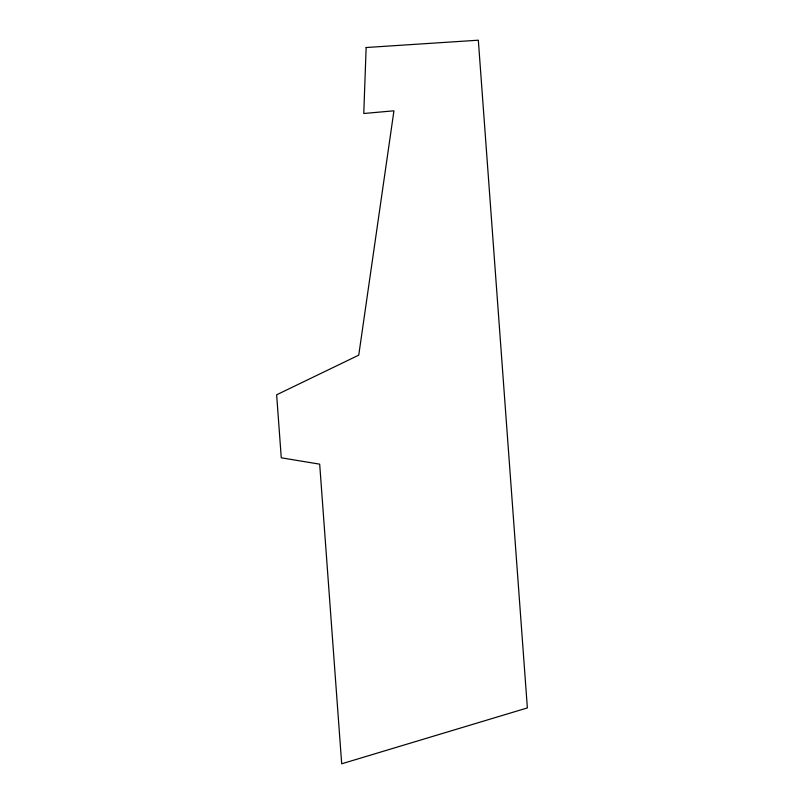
<?xml version="1.0" encoding="UTF-8"?>
<svg xmlns="http://www.w3.org/2000/svg" width="804" height="804" viewBox="0 0 804 804"><rect width="100%" height="100%" fill="white"/><g stroke="black" fill="none" stroke-linecap="round" stroke-linejoin="round"><path stroke-width="1.21" d="M366.142 47.516L363.77 113.495L393.94 110.811L358.745 355.147L276.636 394.794L281.269 457.808L319.69 464.159L341.69 763.8L527.364 707.922L478.33 40.2L366.142 47.516"/></g></svg>
